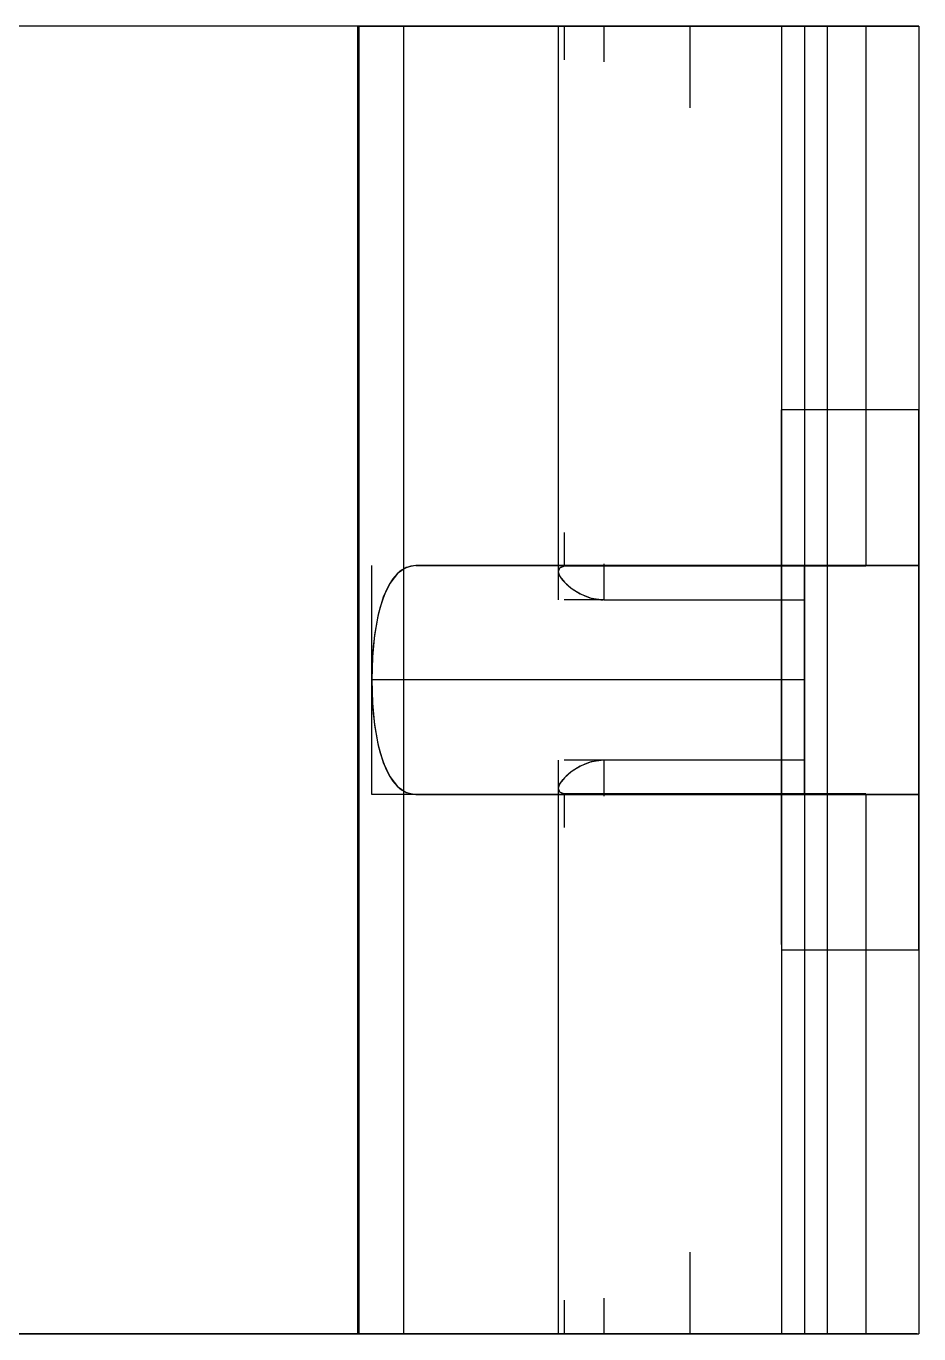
# Model space of a CAD drawing. Header units: millimetres. Extents: x 18 to 143, y 9 to 130.
# Drawn here: x 39.24 to 52.89, y 110.38 to 130.38 of the extents above; entities that cross this region are included whole.
import ezdxf

# ---------------------------------------------------------------- set-up
doc = ezdxf.new("R2010")
doc.units = ezdxf.units.MM
doc.layers.add('可见轮廓', color=7, linetype='Continuous')
doc.layers.add('隐藏线', color=5, linetype='Continuous')

msp = doc.modelspace()

# ---------------------------------------------------------------- linework, layer by layer
at = {"layer": '可见轮廓'}
for p, q in [((44.311, 130.383), (35.393, 130.383)), ((44.311, 130.383), (44.311, 120.383)), ((44.333, 130.383), (44.321, 130.383)), ((44.33, 130.383), (50.104, 130.383)), ((45.011, 130.383), (44.33, 130.383)), ((44.33, 130.383), (44.33, 110.383)), ((44.35, 130.383), (44.333, 130.383)), ((44.428, 130.383), (44.398, 130.383)), ((44.462, 130.383), (44.428, 130.383)), ((44.515, 130.383), (44.462, 130.383)), ((44.574, 130.383), (44.515, 130.383)), ((44.638, 130.383), (44.574, 130.383)), ((44.706, 130.383), (44.638, 130.383)), ((44.779, 130.383), (44.706, 130.383)), ((44.855, 130.383), (44.779, 130.383)), ((44.933, 130.383), (44.855, 130.383)), ((45.011, 130.383), (44.933, 130.383)), ((48.077, 130.383), (45.011, 130.383)), ((45.011, 130.383), (45.011, 120.383)), ((45.011, 130.383), (45.011, 110.383)), ((47.376, 130.383), (47.376, 129.835)), ((47.469, 130.383), (48.076, 130.383)), ((47.469, 130.383), (52.08, 130.383)), ((47.469, 130.383), (47.469, 129.867)), ((48.076, 130.383), (48.076, 129.835)), ((51.143, 130.383), (48.077, 130.383)), ((49.393, 130.383), (50.793, 130.383)), ((49.393, 130.383), (49.393, 129.133)), ((50.104, 130.383), (50.793, 130.383)), ((50.793, 130.383), (50.793, 122.133)), ((50.793, 130.383), (50.793, 129.133)), ((51.257, 130.383), (51.143, 130.383)), ((51.143, 130.383), (51.143, 120.383)), ((51.372, 130.383), (51.257, 130.383)), ((51.488, 130.383), (51.372, 130.383)), ((51.605, 130.383), (51.488, 130.383)), ((52.893, 130.383), (51.493, 130.383)), ((51.493, 130.383), (51.493, 110.383)), ((51.723, 130.383), (51.605, 130.383)), ((51.841, 130.383), (51.723, 130.383)), ((51.96, 130.383), (51.841, 130.383)), ((52.08, 130.383), (51.96, 130.383)), ((52.168, 130.383), (52.08, 130.383)), ((52.08, 130.383), (52.08, 126.258)), ((52.893, 130.383), (52.08, 130.383)), ((52.254, 130.383), (52.168, 130.383)), ((52.335, 130.383), (52.254, 130.383)), ((52.413, 130.383), (52.335, 130.383)), ((52.486, 130.383), (52.413, 130.383)), ((52.553, 130.383), (52.486, 130.383)), ((52.615, 130.383), (52.553, 130.383)), ((52.672, 130.383), (52.615, 130.383)), ((52.723, 130.383), (52.672, 130.383)), ((52.767, 130.383), (52.723, 130.383)), ((52.837, 130.383), (52.805, 130.383)), ((52.861, 130.383), (52.837, 130.383)), ((52.893, 130.383), (52.889, 130.383)), ((52.893, 130.383), (52.893, 126.258)), ((52.893, 130.383), (52.893, 122.133)), ((52.893, 130.383), (52.893, 110.383)), ((52.08, 126.258), (52.08, 126.252)), ((52.08, 126.252), (52.08, 122.133)), ((52.893, 126.258), (52.893, 122.133)), ((50.793, 124.513), (50.793, 116.253)), ((50.793, 124.513), (50.793, 122.133)), ((52.893, 124.513), (52.762, 124.513)), ((52.893, 122.133), (52.893, 124.513)), ((52.893, 116.253), (52.893, 124.513)), ((47.469, 122.638), (47.469, 122.122)), ((44.528, 120.383), (44.528, 122.133)), ((44.921, 122.012), (44.803, 121.86)), ((45.056, 122.103), (44.921, 122.012)), ((45.204, 122.133), (45.056, 122.103)), ((50.104, 122.133), (45.204, 122.133)), ((47.376, 122.158), (47.376, 121.609)), ((47.397, 122.091), (47.376, 122.039)), ((47.376, 122.039), (47.403, 121.967)), ((47.469, 122.122), (47.397, 122.091)), ((52.08, 122.122), (47.469, 122.122)), ((47.541, 122.131), (47.527, 122.13)), ((47.556, 122.132), (47.541, 122.131)), ((47.571, 122.133), (47.556, 122.132)), ((47.586, 122.133), (47.571, 122.133)), ((52.08, 122.133), (47.586, 122.133)), ((48.076, 122.158), (48.076, 121.609)), ((50.793, 122.133), (50.104, 122.133)), ((50.924, 122.133), (50.793, 122.133)), ((51.143, 122.133), (51.257, 122.133)), ((51.143, 120.383), (51.143, 122.133)), ((51.257, 122.133), (51.372, 122.133)), ((51.372, 122.133), (51.488, 122.133)), ((51.488, 122.133), (51.605, 122.133)), ((51.605, 122.133), (51.723, 122.133)), ((51.723, 122.133), (51.841, 122.133)), ((51.841, 122.133), (51.96, 122.133)), ((51.96, 122.133), (52.08, 122.133)), ((52.08, 122.133), (52.168, 122.133)), ((52.08, 122.133), (52.893, 122.133)), ((52.168, 122.133), (52.254, 122.133)), ((52.254, 122.133), (52.335, 122.133)), ((52.335, 122.133), (52.413, 122.133)), ((52.413, 122.133), (52.486, 122.133)), ((52.486, 122.133), (52.553, 122.133)), ((52.553, 122.133), (52.615, 122.133)), ((52.615, 122.133), (52.672, 122.133)), ((52.672, 122.133), (52.723, 122.133)), ((52.723, 122.133), (52.767, 122.133)), ((52.767, 122.133), (52.805, 122.133)), ((52.837, 122.133), (52.861, 122.133)), ((52.861, 122.133), (52.879, 122.133)), ((52.893, 122.133), (52.893, 121.926)), ((44.803, 121.86), (44.704, 121.648)), ((47.403, 121.967), (47.473, 121.881)), ((47.473, 121.881), (47.578, 121.789)), ((52.893, 121.926), (52.893, 121.714)), ((44.704, 121.648), (44.627, 121.385)), ((48.076, 121.609), (47.469, 121.609)), ((47.578, 121.789), (47.716, 121.703)), ((47.716, 121.703), (47.885, 121.636)), ((47.885, 121.636), (48.076, 121.609)), ((51.143, 120.383), (51.143, 121.609)), ((52.893, 121.714), (52.893, 121.498)), ((52.893, 121.498), (52.893, 121.279)), ((44.627, 121.385), (44.572, 121.076)), ((52.893, 121.279), (52.893, 121.058)), ((44.572, 121.076), (44.539, 120.738)), ((52.893, 121.058), (52.893, 120.834)), ((52.893, 120.834), (52.893, 120.609)), ((44.539, 120.738), (44.528, 120.383)), ((52.893, 120.609), (52.893, 120.383)), ((44.311, 120.383), (44.311, 110.383)), ((51.143, 120.383), (44.528, 120.383)), ((44.528, 118.633), (44.528, 120.383)), ((44.528, 120.383), (44.539, 120.028)), ((45.011, 120.383), (45.011, 110.383)), ((51.143, 120.383), (51.143, 110.383)), ((51.143, 119.157), (51.143, 120.383)), ((51.143, 118.633), (51.143, 120.383)), ((52.893, 120.383), (52.893, 120.157)), ((44.539, 120.028), (44.572, 119.691)), ((52.893, 120.157), (52.893, 119.932)), ((52.893, 119.932), (52.893, 119.708)), ((44.572, 119.691), (44.627, 119.383)), ((52.893, 119.708), (52.893, 119.487)), ((52.893, 119.487), (52.893, 119.268)), ((44.627, 119.383), (44.704, 119.119)), ((52.893, 119.268), (52.893, 119.052)), ((44.704, 119.119), (44.803, 118.908)), ((47.376, 119.157), (47.376, 118.608)), ((48.076, 119.157), (47.469, 119.157)), ((47.716, 119.063), (47.577, 118.976)), ((47.885, 119.13), (47.716, 119.063)), ((48.076, 119.157), (47.885, 119.13)), ((48.076, 119.157), (48.076, 118.608)), ((52.893, 119.052), (52.893, 118.84)), ((44.803, 118.908), (44.921, 118.755)), ((47.473, 118.885), (47.403, 118.799)), ((47.577, 118.976), (47.473, 118.885)), ((52.893, 118.84), (52.893, 118.633)), ((51.143, 118.633), (44.528, 118.633)), ((44.921, 118.755), (45.055, 118.663)), ((45.055, 118.663), (45.204, 118.633)), ((50.104, 118.633), (45.204, 118.633)), ((47.403, 118.799), (47.376, 118.727)), ((47.376, 118.727), (47.397, 118.675)), ((47.397, 118.675), (47.469, 118.644)), ((47.469, 118.644), (47.469, 118.128)), ((52.08, 118.644), (47.469, 118.644)), ((47.469, 118.644), (47.483, 118.642)), ((47.542, 118.635), (47.556, 118.634)), ((47.556, 118.634), (47.571, 118.633)), ((52.08, 118.633), (47.586, 118.633)), ((50.793, 118.633), (50.104, 118.633)), ((50.793, 118.633), (50.793, 116.253)), ((50.793, 118.633), (50.793, 110.383)), ((51.143, 118.633), (51.257, 118.633)), ((51.257, 118.633), (51.372, 118.633)), ((51.372, 118.633), (51.488, 118.633)), ((51.488, 118.633), (51.605, 118.633)), ((51.605, 118.633), (51.723, 118.633)), ((51.723, 118.633), (51.841, 118.633)), ((51.841, 118.633), (51.96, 118.633)), ((51.96, 118.633), (52.08, 118.633)), ((52.08, 118.633), (52.168, 118.633)), ((52.08, 118.633), (52.08, 114.514)), ((52.08, 118.633), (52.893, 118.633)), ((52.168, 118.633), (52.254, 118.633)), ((52.254, 118.633), (52.335, 118.633)), ((52.335, 118.633), (52.413, 118.633)), ((52.413, 118.633), (52.486, 118.633)), ((52.486, 118.633), (52.553, 118.633)), ((52.553, 118.633), (52.615, 118.633)), ((52.615, 118.633), (52.672, 118.633)), ((52.672, 118.633), (52.723, 118.633)), ((52.723, 118.633), (52.767, 118.633)), ((52.767, 118.633), (52.805, 118.633)), ((52.837, 118.633), (52.861, 118.633)), ((52.861, 118.633), (52.879, 118.633)), ((52.893, 118.633), (52.893, 114.508)), ((52.893, 116.253), (52.893, 118.633)), ((52.893, 118.633), (52.893, 110.383)), ((52.893, 116.253), (52.762, 116.253)), ((52.08, 114.514), (52.08, 114.508)), ((52.08, 114.508), (52.08, 110.383)), ((52.893, 114.508), (52.893, 110.383)), ((49.393, 111.633), (49.393, 110.383)), ((50.793, 111.633), (50.793, 110.383)), ((47.376, 110.931), (47.376, 110.383)), ((47.469, 110.899), (47.469, 110.383)), ((48.076, 110.931), (48.076, 110.383)), ((35.393, 110.383), (44.311, 110.383)), ((44.311, 110.383), (44.314, 110.383)), ((50.104, 110.383), (44.33, 110.383)), ((44.33, 110.383), (45.011, 110.383)), ((44.333, 110.383), (44.35, 110.383)), ((44.35, 110.383), (44.372, 110.383)), ((44.428, 110.383), (44.462, 110.383)), ((44.462, 110.383), (44.515, 110.383)), ((44.515, 110.383), (44.574, 110.383)), ((44.574, 110.383), (44.638, 110.383)), ((44.638, 110.383), (44.706, 110.383)), ((44.706, 110.383), (44.779, 110.383)), ((44.779, 110.383), (44.855, 110.383)), ((44.855, 110.383), (44.933, 110.383)), ((44.933, 110.383), (45.011, 110.383)), ((48.077, 110.383), (45.011, 110.383)), ((48.076, 110.383), (47.469, 110.383)), ((52.08, 110.383), (47.469, 110.383)), ((51.143, 110.383), (48.077, 110.383)), ((50.793, 110.383), (49.393, 110.383)), ((50.793, 110.383), (50.104, 110.383)), ((51.143, 110.383), (51.257, 110.383)), ((51.257, 110.383), (51.372, 110.383)), ((51.372, 110.383), (51.488, 110.383)), ((51.488, 110.383), (51.605, 110.383)), ((51.493, 110.383), (52.893, 110.383)), ((51.605, 110.383), (51.723, 110.383)), ((51.723, 110.383), (51.841, 110.383)), ((51.841, 110.383), (51.96, 110.383)), ((51.96, 110.383), (52.08, 110.383)), ((52.08, 110.383), (52.168, 110.383)), ((52.08, 110.383), (52.893, 110.383)), ((52.168, 110.383), (52.254, 110.383)), ((52.254, 110.383), (52.335, 110.383)), ((52.335, 110.383), (52.413, 110.383)), ((52.413, 110.383), (52.486, 110.383)), ((52.486, 110.383), (52.553, 110.383)), ((52.553, 110.383), (52.615, 110.383)), ((52.615, 110.383), (52.672, 110.383)), ((52.672, 110.383), (52.723, 110.383)), ((52.723, 110.383), (52.767, 110.383)), ((52.767, 110.383), (52.805, 110.383)), ((52.837, 110.383), (52.861, 110.383)), ((52.861, 110.383), (52.879, 110.383))]:
    msp.add_line(p, q, dxfattribs=at)
at = {"layer": '隐藏线'}
for p, q in [((51.493, 130.383), (35.393, 130.383)), ((44.311, 130.383), (44.311, 130.383)), ((49.393, 130.383), (44.311, 130.383)), ((44.489, 130.383), (44.33, 130.383)), ((44.678, 130.383), (44.489, 130.383)), ((44.897, 130.383), (44.678, 130.383)), ((45.144, 130.383), (44.897, 130.383)), ((45.421, 130.383), (45.144, 130.383)), ((45.726, 130.383), (45.421, 130.383)), ((46.058, 130.383), (45.726, 130.383)), ((46.415, 130.383), (46.058, 130.383)), ((46.799, 130.383), (46.415, 130.383)), ((47.207, 130.383), (46.799, 130.383)), ((47.638, 130.383), (47.207, 130.383)), ((47.376, 130.383), (47.376, 125.996)), ((47.428, 130.383), (47.412, 130.383)), ((47.447, 130.383), (47.428, 130.383)), ((47.469, 130.383), (47.447, 130.383)), ((47.673, 130.383), (47.469, 130.383)), ((47.521, 130.383), (47.581, 130.383)), ((47.581, 130.383), (47.65, 130.383)), ((48.091, 130.383), (47.638, 130.383)), ((47.65, 130.383), (47.726, 130.383)), ((47.891, 130.383), (47.673, 130.383)), ((47.726, 130.383), (47.808, 130.383)), ((47.808, 130.383), (47.895, 130.383)), ((48.12, 130.383), (47.891, 130.383)), ((47.895, 130.383), (47.984, 130.383)), ((47.984, 130.383), (48.076, 130.383)), ((48.076, 130.383), (49.609, 130.383)), ((48.566, 130.383), (48.091, 130.383)), ((48.362, 130.383), (48.12, 130.383)), ((48.617, 130.383), (48.362, 130.383)), ((49.061, 130.383), (48.566, 130.383)), ((48.882, 130.383), (48.617, 130.383)), ((49.159, 130.383), (48.882, 130.383)), ((49.573, 130.383), (49.061, 130.383)), ((49.446, 130.383), (49.159, 130.383)), ((49.53, 130.383), (49.393, 130.383)), ((49.644, 130.383), (49.446, 130.383)), ((50.104, 130.383), (49.573, 130.383)), ((49.609, 130.383), (51.143, 130.383)), ((49.846, 130.383), (49.644, 130.383)), ((49.799, 130.383), (49.666, 130.383)), ((49.929, 130.383), (49.799, 130.383)), ((50.052, 130.383), (49.846, 130.383)), ((50.262, 130.383), (50.052, 130.383)), ((50.104, 130.383), (50.18, 130.383)), ((50.18, 130.383), (50.254, 130.383)), ((50.254, 130.383), (50.323, 130.383)), ((50.477, 130.383), (50.262, 130.383)), ((50.323, 130.383), (50.389, 130.383)), ((50.389, 130.383), (50.451, 130.383)), ((50.451, 130.383), (50.508, 130.383)), ((50.695, 130.383), (50.477, 130.383)), ((50.508, 130.383), (50.561, 130.383)), ((50.561, 130.383), (50.608, 130.383)), ((50.608, 130.383), (50.651, 130.383)), ((50.651, 130.383), (50.688, 130.383)), ((50.917, 130.383), (50.695, 130.383)), ((50.72, 130.383), (50.746, 130.383)), ((50.746, 130.383), (50.766, 130.383)), ((50.793, 130.383), (50.793, 126.258)), ((50.793, 130.383), (50.793, 120.383)), ((51.143, 130.383), (50.917, 130.383)), ((51.143, 130.383), (51.143, 125.996)), ((51.493, 130.383), (51.63, 130.383)), ((51.63, 130.383), (51.766, 130.383)), ((51.766, 130.383), (51.899, 130.383)), ((51.899, 130.383), (52.029, 130.383)), ((52.029, 130.383), (52.153, 130.383)), ((52.153, 130.383), (52.27, 130.383)), ((52.27, 130.383), (52.381, 130.383)), ((52.381, 130.383), (52.483, 130.383)), ((52.483, 130.383), (52.575, 130.383)), ((52.575, 130.383), (52.657, 130.383)), ((52.657, 130.383), (52.727, 130.383)), ((52.727, 130.383), (52.786, 130.383)), ((52.786, 130.383), (52.832, 130.383)), ((52.832, 130.383), (52.866, 130.383)), ((52.866, 130.383), (52.886, 130.383)), ((52.893, 130.383), (52.893, 120.383)), ((50.793, 126.258), (50.793, 122.133)), ((47.376, 125.996), (47.376, 122.045)), ((51.143, 125.996), (51.143, 121.609)), ((50.793, 124.429), (50.793, 124.513)), ((50.793, 124.513), (50.793, 124.502)), ((51.843, 124.513), (50.793, 124.513)), ((50.793, 124.193), (50.793, 124.429)), ((50.793, 124.419), (50.793, 124.348)), ((52.893, 124.513), (51.843, 124.513)), ((52.893, 124.471), (52.893, 124.502)), ((52.893, 124.419), (52.893, 124.471)), ((52.893, 124.348), (52.893, 124.419)), ((50.793, 124.348), (50.793, 124.256)), ((50.793, 124.256), (50.793, 124.145)), ((52.893, 124.256), (52.893, 124.348)), ((52.893, 124.345), (52.893, 124.143)), ((52.893, 124.145), (52.893, 124.256)), ((50.793, 123.813), (50.793, 124.193)), ((50.793, 124.145), (50.793, 124.015)), ((50.793, 124.015), (50.793, 123.868)), ((52.893, 124.015), (52.893, 124.145)), ((52.893, 124.143), (52.893, 123.868)), ((52.893, 123.868), (52.893, 124.015)), ((50.793, 123.868), (50.793, 123.701)), ((50.793, 123.303), (50.793, 123.813)), ((52.893, 123.701), (52.893, 123.868)), ((52.893, 123.868), (52.893, 123.518)), ((50.793, 123.701), (50.793, 123.519)), ((52.893, 123.519), (52.893, 123.701)), ((50.793, 123.519), (50.793, 123.321)), ((52.893, 123.321), (52.893, 123.519)), ((52.893, 123.518), (52.893, 123.107)), ((50.793, 123.321), (50.793, 123.109)), ((50.793, 122.675), (50.793, 123.303)), ((52.893, 123.109), (52.893, 123.321)), ((50.793, 123.109), (50.793, 122.882)), ((52.893, 122.882), (52.893, 123.109)), ((52.893, 123.107), (52.893, 122.642)), ((50.793, 122.882), (50.793, 122.643)), ((52.893, 122.643), (52.893, 122.882)), ((50.793, 121.961), (50.793, 122.675)), ((50.793, 122.643), (50.793, 122.393)), ((52.893, 122.393), (52.893, 122.643)), ((52.893, 122.642), (52.893, 122.133)), ((50.793, 122.393), (50.793, 122.133)), ((52.893, 122.133), (52.893, 122.393)), ((44.914, 122.005), (44.851, 121.932)), ((44.981, 122.061), (44.914, 122.005)), ((45.052, 122.101), (44.981, 122.061)), ((45.126, 122.125), (45.052, 122.101)), ((45.204, 122.133), (45.126, 122.125)), ((47.586, 122.133), (45.204, 122.133)), ((45.204, 122.133), (45.334, 122.133)), ((45.334, 122.133), (45.47, 122.133)), ((45.47, 122.133), (45.613, 122.133)), ((45.613, 122.133), (45.761, 122.133)), ((45.761, 122.133), (45.916, 122.133)), ((45.916, 122.133), (46.076, 122.133)), ((46.076, 122.133), (46.243, 122.133)), ((46.243, 122.133), (46.415, 122.133)), ((46.415, 122.133), (46.699, 122.133)), ((46.699, 122.133), (46.997, 122.133)), ((46.997, 122.133), (47.308, 122.133)), ((47.308, 122.133), (47.632, 122.133)), ((47.376, 122.045), (47.377, 122.028)), ((47.377, 122.028), (47.382, 122.011)), ((47.428, 122.11), (47.412, 122.102)), ((47.447, 122.116), (47.428, 122.11)), ((47.469, 122.122), (47.447, 122.116)), ((47.586, 122.133), (47.745, 122.133)), ((47.632, 122.133), (47.969, 122.133)), ((47.745, 122.133), (47.911, 122.133)), ((47.911, 122.133), (48.083, 122.133)), ((47.969, 122.133), (48.318, 122.133)), ((48.083, 122.133), (48.263, 122.133)), ((48.263, 122.133), (48.449, 122.133)), ((48.318, 122.133), (48.678, 122.133)), ((48.449, 122.133), (48.643, 122.133)), ((48.643, 122.133), (48.842, 122.133)), ((48.678, 122.133), (49.048, 122.133)), ((48.842, 122.133), (49.048, 122.133)), ((49.048, 122.133), (49.097, 122.133)), ((49.097, 122.133), (49.146, 122.133)), ((49.146, 122.133), (49.195, 122.133)), ((49.195, 122.133), (49.245, 122.133)), ((49.245, 122.133), (49.295, 122.133)), ((49.295, 122.133), (49.345, 122.133)), ((49.345, 122.133), (49.396, 122.133)), ((49.396, 122.133), (49.446, 122.133)), ((49.436, 122.133), (49.567, 122.133)), ((49.446, 122.133), (49.644, 122.133)), ((49.567, 122.133), (49.7, 122.133)), ((49.644, 122.133), (49.846, 122.133)), ((49.7, 122.133), (49.833, 122.133)), ((49.833, 122.133), (49.968, 122.133)), ((49.846, 122.133), (50.052, 122.133)), ((49.968, 122.133), (50.104, 122.133)), ((50.052, 122.133), (50.262, 122.133)), ((50.18, 122.133), (50.104, 122.133)), ((50.254, 122.133), (50.18, 122.133)), ((50.323, 122.133), (50.254, 122.133)), ((50.262, 122.133), (50.477, 122.133)), ((50.389, 122.133), (50.323, 122.133)), ((50.451, 122.133), (50.389, 122.133)), ((50.508, 122.133), (50.451, 122.133)), ((50.477, 122.133), (50.695, 122.133)), ((50.561, 122.133), (50.508, 122.133)), ((50.637, 122.133), (50.608, 122.133)), ((50.663, 122.133), (50.637, 122.133)), ((50.695, 122.133), (50.917, 122.133)), ((50.728, 122.133), (50.709, 122.133)), ((50.744, 122.133), (50.728, 122.133)), ((50.793, 122.133), (50.793, 122.133)), ((51.843, 122.133), (50.793, 122.133)), ((50.917, 122.133), (51.143, 122.133)), ((52.893, 122.133), (51.843, 122.133)), ((44.794, 121.844), (44.742, 121.74)), ((44.851, 121.932), (44.794, 121.844)), ((47.414, 121.951), (47.43, 121.929)), ((47.43, 121.929), (47.449, 121.907)), ((47.449, 121.907), (47.47, 121.884)), ((47.502, 121.853), (47.538, 121.821)), ((47.538, 121.821), (47.578, 121.79)), ((50.793, 121.188), (50.793, 121.961)), ((44.695, 121.62), (44.656, 121.496)), ((44.742, 121.74), (44.695, 121.62)), ((47.578, 121.79), (47.622, 121.759)), ((47.622, 121.759), (47.669, 121.729)), ((47.669, 121.729), (47.721, 121.7)), ((47.721, 121.7), (47.776, 121.674)), ((47.776, 121.674), (47.835, 121.651)), ((47.835, 121.651), (47.85, 121.647)), ((47.85, 121.647), (47.864, 121.642)), ((47.893, 121.634), (47.908, 121.63)), ((47.908, 121.63), (47.923, 121.627)), ((47.938, 121.623), (47.953, 121.621)), ((47.953, 121.621), (47.968, 121.618)), ((48.029, 121.611), (48.044, 121.61)), ((48.044, 121.61), (48.06, 121.609)), ((48.076, 121.609), (49.609, 121.609)), ((49.609, 121.609), (51.143, 121.609)), ((51.143, 121.482), (51.143, 121.609)), ((44.656, 121.496), (44.622, 121.36)), ((51.143, 121.345), (51.143, 121.482)), ((44.593, 121.213), (44.569, 121.058)), ((44.622, 121.36), (44.593, 121.213)), ((51.143, 121.199), (51.143, 121.345)), ((44.569, 121.058), (44.551, 120.896)), ((50.793, 120.383), (50.793, 121.188)), ((51.143, 121.045), (51.143, 121.199)), ((51.143, 120.885), (51.143, 121.045)), ((44.551, 120.896), (44.538, 120.728)), ((51.143, 120.72), (51.143, 120.885)), ((44.538, 120.728), (44.53, 120.556)), ((51.143, 120.553), (51.143, 120.72)), ((44.53, 120.556), (44.528, 120.383)), ((51.143, 120.383), (51.143, 120.553)), ((44.528, 120.383), (44.53, 120.21)), ((44.53, 120.21), (44.538, 120.038)), ((50.793, 119.578), (50.793, 120.383)), ((50.793, 120.383), (50.793, 110.383)), ((51.143, 120.213), (51.143, 120.383)), ((51.143, 120.046), (51.143, 120.213)), ((52.893, 120.383), (52.893, 110.383)), ((44.538, 120.038), (44.551, 119.871)), ((51.143, 119.881), (51.143, 120.046)), ((44.551, 119.871), (44.569, 119.709)), ((51.143, 119.721), (51.143, 119.881)), ((44.569, 119.709), (44.593, 119.554)), ((51.143, 119.567), (51.143, 119.721)), ((44.593, 119.554), (44.622, 119.407)), ((44.622, 119.407), (44.655, 119.271)), ((50.793, 118.805), (50.793, 119.578)), ((51.143, 119.421), (51.143, 119.567)), ((51.143, 119.284), (51.143, 119.421)), ((44.655, 119.271), (44.695, 119.146)), ((51.143, 119.157), (51.143, 119.284)), ((44.695, 119.146), (44.742, 119.026)), ((44.742, 119.026), (44.794, 118.923)), ((47.621, 119.007), (47.577, 118.976)), ((47.669, 119.037), (47.621, 119.007)), ((47.721, 119.066), (47.669, 119.037)), ((47.776, 119.092), (47.721, 119.066)), ((47.835, 119.115), (47.776, 119.092)), ((47.85, 119.119), (47.835, 119.115)), ((47.893, 119.132), (47.878, 119.128)), ((47.908, 119.136), (47.893, 119.132)), ((47.937, 119.143), (47.922, 119.139)), ((47.952, 119.145), (47.937, 119.143)), ((48.029, 119.155), (48.013, 119.154)), ((48.044, 119.156), (48.029, 119.155)), ((48.076, 119.157), (48.06, 119.157)), ((49.609, 119.157), (48.076, 119.157)), ((51.143, 119.157), (49.609, 119.157)), ((51.143, 119.157), (51.143, 114.77)), ((44.794, 118.923), (44.851, 118.834)), ((44.851, 118.834), (44.914, 118.761)), ((47.414, 118.815), (47.4, 118.794)), ((47.43, 118.837), (47.414, 118.815)), ((47.449, 118.859), (47.43, 118.837)), ((47.502, 118.913), (47.47, 118.882)), ((47.537, 118.945), (47.502, 118.913)), ((47.577, 118.976), (47.537, 118.945)), ((50.793, 118.091), (50.793, 118.805)), ((44.914, 118.761), (44.981, 118.705)), ((44.981, 118.705), (45.051, 118.665)), ((45.051, 118.665), (45.126, 118.641)), ((45.126, 118.641), (45.204, 118.633)), ((45.204, 118.633), (45.334, 118.633)), ((47.586, 118.633), (45.204, 118.633)), ((45.334, 118.633), (45.47, 118.633)), ((45.47, 118.633), (45.613, 118.633)), ((45.613, 118.633), (45.761, 118.633)), ((45.761, 118.633), (45.916, 118.633)), ((45.916, 118.633), (46.076, 118.633)), ((46.076, 118.633), (46.243, 118.633)), ((46.243, 118.633), (46.415, 118.633)), ((46.415, 118.633), (46.699, 118.633)), ((46.699, 118.633), (46.997, 118.633)), ((46.997, 118.633), (47.308, 118.633)), ((47.308, 118.633), (47.632, 118.633)), ((47.377, 118.738), (47.376, 118.721)), ((47.376, 118.721), (47.377, 118.707)), ((47.376, 118.721), (47.376, 114.77)), ((47.428, 118.656), (47.447, 118.65)), ((47.447, 118.65), (47.469, 118.644)), ((47.586, 118.633), (47.745, 118.633)), ((47.632, 118.633), (47.969, 118.633)), ((47.745, 118.633), (47.911, 118.633)), ((47.911, 118.633), (48.083, 118.633)), ((47.969, 118.633), (48.318, 118.633)), ((48.083, 118.633), (48.263, 118.633)), ((48.263, 118.633), (48.449, 118.633)), ((48.318, 118.633), (48.678, 118.633)), ((48.449, 118.633), (48.643, 118.633)), ((48.643, 118.633), (48.842, 118.633)), ((48.678, 118.633), (49.048, 118.633)), ((48.842, 118.633), (49.048, 118.633)), ((49.048, 118.633), (49.097, 118.633)), ((49.097, 118.633), (49.146, 118.633)), ((49.146, 118.633), (49.195, 118.633)), ((49.195, 118.633), (49.245, 118.633)), ((49.245, 118.633), (49.295, 118.633)), ((49.295, 118.633), (49.345, 118.633)), ((49.345, 118.633), (49.396, 118.633)), ((49.396, 118.633), (49.446, 118.633)), ((49.436, 118.633), (49.567, 118.633)), ((49.446, 118.633), (49.644, 118.633)), ((49.567, 118.633), (49.7, 118.633)), ((49.644, 118.633), (49.846, 118.633)), ((49.7, 118.633), (49.833, 118.633)), ((49.833, 118.633), (49.968, 118.633)), ((49.846, 118.633), (50.052, 118.633)), ((49.968, 118.633), (50.104, 118.633)), ((50.052, 118.633), (50.262, 118.633)), ((50.18, 118.633), (50.104, 118.633)), ((50.254, 118.633), (50.18, 118.633)), ((50.323, 118.633), (50.254, 118.633)), ((50.262, 118.633), (50.477, 118.633)), ((50.389, 118.633), (50.323, 118.633)), ((50.451, 118.633), (50.389, 118.633)), ((50.508, 118.633), (50.451, 118.633)), ((50.477, 118.633), (50.695, 118.633)), ((50.561, 118.633), (50.508, 118.633)), ((50.637, 118.633), (50.608, 118.633)), ((50.663, 118.633), (50.637, 118.633)), ((50.695, 118.633), (50.917, 118.633)), ((50.728, 118.633), (50.709, 118.633)), ((50.744, 118.633), (50.728, 118.633)), ((50.793, 118.633), (50.793, 118.633)), ((50.793, 118.633), (50.793, 114.508)), ((50.793, 118.633), (50.793, 118.373)), ((51.843, 118.633), (50.793, 118.633)), ((50.917, 118.633), (51.143, 118.633)), ((52.893, 118.633), (51.843, 118.633)), ((52.893, 118.633), (52.893, 118.124)), ((52.893, 118.373), (52.893, 118.633)), ((50.793, 118.373), (50.793, 118.123)), ((52.893, 118.123), (52.893, 118.373)), ((50.793, 118.123), (50.793, 117.884)), ((50.793, 117.463), (50.793, 118.091)), ((52.893, 118.124), (52.893, 117.659)), ((52.893, 117.884), (52.893, 118.123)), ((50.793, 117.884), (50.793, 117.657)), ((52.893, 117.657), (52.893, 117.884)), ((50.793, 117.657), (50.793, 117.445)), ((52.893, 117.659), (52.893, 117.248)), ((52.893, 117.445), (52.893, 117.657)), ((50.793, 116.953), (50.793, 117.463)), ((50.793, 117.445), (50.793, 117.247)), ((52.893, 117.247), (52.893, 117.445)), ((50.793, 117.247), (50.793, 117.065)), ((52.893, 117.248), (52.893, 116.898)), ((52.893, 117.065), (52.893, 117.247)), ((50.793, 117.065), (50.793, 116.898)), ((52.893, 116.898), (52.893, 117.065)), ((50.793, 116.573), (50.793, 116.953)), ((50.793, 116.898), (50.793, 116.751)), ((52.893, 116.898), (52.893, 116.623)), ((52.893, 116.751), (52.893, 116.898)), ((50.793, 116.751), (50.793, 116.621)), ((50.793, 116.621), (50.793, 116.51)), ((52.893, 116.621), (52.893, 116.751)), ((52.893, 116.623), (52.893, 116.421)), ((52.893, 116.51), (52.893, 116.621)), ((50.793, 116.337), (50.793, 116.573)), ((50.793, 116.51), (50.793, 116.418)), ((50.793, 116.418), (50.793, 116.347)), ((52.893, 116.418), (52.893, 116.51)), ((52.893, 116.421), (52.893, 116.297)), ((52.893, 116.347), (52.893, 116.418)), ((50.793, 116.347), (50.793, 116.295)), ((50.793, 116.295), (50.793, 116.264)), ((51.843, 116.253), (50.793, 116.253)), ((52.893, 116.253), (51.843, 116.253)), ((52.893, 116.297), (52.893, 116.253)), ((47.376, 114.77), (47.376, 110.383)), ((51.143, 114.77), (51.143, 110.383)), ((50.793, 114.508), (50.793, 110.383)), ((51.493, 110.383), (35.393, 110.383)), ((44.311, 110.383), (49.393, 110.383)), ((44.33, 110.383), (44.325, 110.383)), ((44.33, 110.383), (44.489, 110.383)), ((44.489, 110.383), (44.678, 110.383)), ((44.678, 110.383), (44.897, 110.383)), ((44.897, 110.383), (45.144, 110.383)), ((45.144, 110.383), (45.421, 110.383)), ((45.421, 110.383), (45.726, 110.383)), ((45.726, 110.383), (46.058, 110.383)), ((46.058, 110.383), (46.415, 110.383)), ((46.415, 110.383), (46.799, 110.383)), ((46.799, 110.383), (47.207, 110.383)), ((47.207, 110.383), (47.638, 110.383)), ((47.429, 110.383), (47.413, 110.383)), ((47.448, 110.383), (47.429, 110.383)), ((47.469, 110.383), (47.673, 110.383)), ((47.521, 110.383), (47.47, 110.383)), ((47.581, 110.383), (47.521, 110.383)), ((47.65, 110.383), (47.581, 110.383)), ((47.638, 110.383), (48.091, 110.383)), ((47.726, 110.383), (47.65, 110.383)), ((47.673, 110.383), (47.891, 110.383)), ((47.808, 110.383), (47.726, 110.383)), ((47.895, 110.383), (47.808, 110.383)), ((47.891, 110.383), (48.12, 110.383)), ((47.984, 110.383), (47.895, 110.383)), ((48.076, 110.383), (47.984, 110.383)), ((49.609, 110.383), (48.076, 110.383)), ((48.091, 110.383), (48.566, 110.383)), ((48.12, 110.383), (48.362, 110.383)), ((48.362, 110.383), (48.617, 110.383)), ((48.566, 110.383), (49.061, 110.383)), ((48.617, 110.383), (48.882, 110.383)), ((48.882, 110.383), (49.159, 110.383)), ((49.061, 110.383), (49.573, 110.383)), ((49.159, 110.383), (49.446, 110.383)), ((49.393, 110.383), (49.53, 110.383)), ((49.446, 110.383), (49.644, 110.383)), ((49.573, 110.383), (50.104, 110.383)), ((51.143, 110.383), (49.609, 110.383)), ((49.644, 110.383), (49.846, 110.383)), ((49.666, 110.383), (49.799, 110.383)), ((49.799, 110.383), (49.929, 110.383)), ((49.846, 110.383), (50.052, 110.383)), ((50.052, 110.383), (50.262, 110.383)), ((50.18, 110.383), (50.104, 110.383)), ((50.254, 110.383), (50.18, 110.383)), ((50.323, 110.383), (50.254, 110.383)), ((50.262, 110.383), (50.477, 110.383)), ((50.389, 110.383), (50.323, 110.383)), ((50.451, 110.383), (50.389, 110.383)), ((50.508, 110.383), (50.451, 110.383)), ((50.477, 110.383), (50.695, 110.383)), ((50.561, 110.383), (50.508, 110.383)), ((50.608, 110.383), (50.561, 110.383)), ((50.651, 110.383), (50.608, 110.383)), ((50.72, 110.383), (50.688, 110.383)), ((50.695, 110.383), (50.917, 110.383)), ((50.746, 110.383), (50.72, 110.383)), ((50.793, 110.383), (50.79, 110.383)), ((50.917, 110.383), (51.143, 110.383)), ((51.63, 110.383), (51.493, 110.383)), ((51.766, 110.383), (51.63, 110.383)), ((51.899, 110.383), (51.766, 110.383)), ((52.029, 110.383), (51.899, 110.383)), ((52.153, 110.383), (52.029, 110.383)), ((52.27, 110.383), (52.153, 110.383)), ((52.381, 110.383), (52.27, 110.383)), ((52.483, 110.383), (52.381, 110.383)), ((52.575, 110.383), (52.483, 110.383)), ((52.657, 110.383), (52.575, 110.383)), ((52.727, 110.383), (52.657, 110.383)), ((52.786, 110.383), (52.727, 110.383)), ((52.832, 110.383), (52.786, 110.383)), ((52.866, 110.383), (52.832, 110.383)), ((52.893, 110.383), (52.886, 110.383))]:
    msp.add_line(p, q, dxfattribs=at)

doc.saveas('drawing.dxf')
